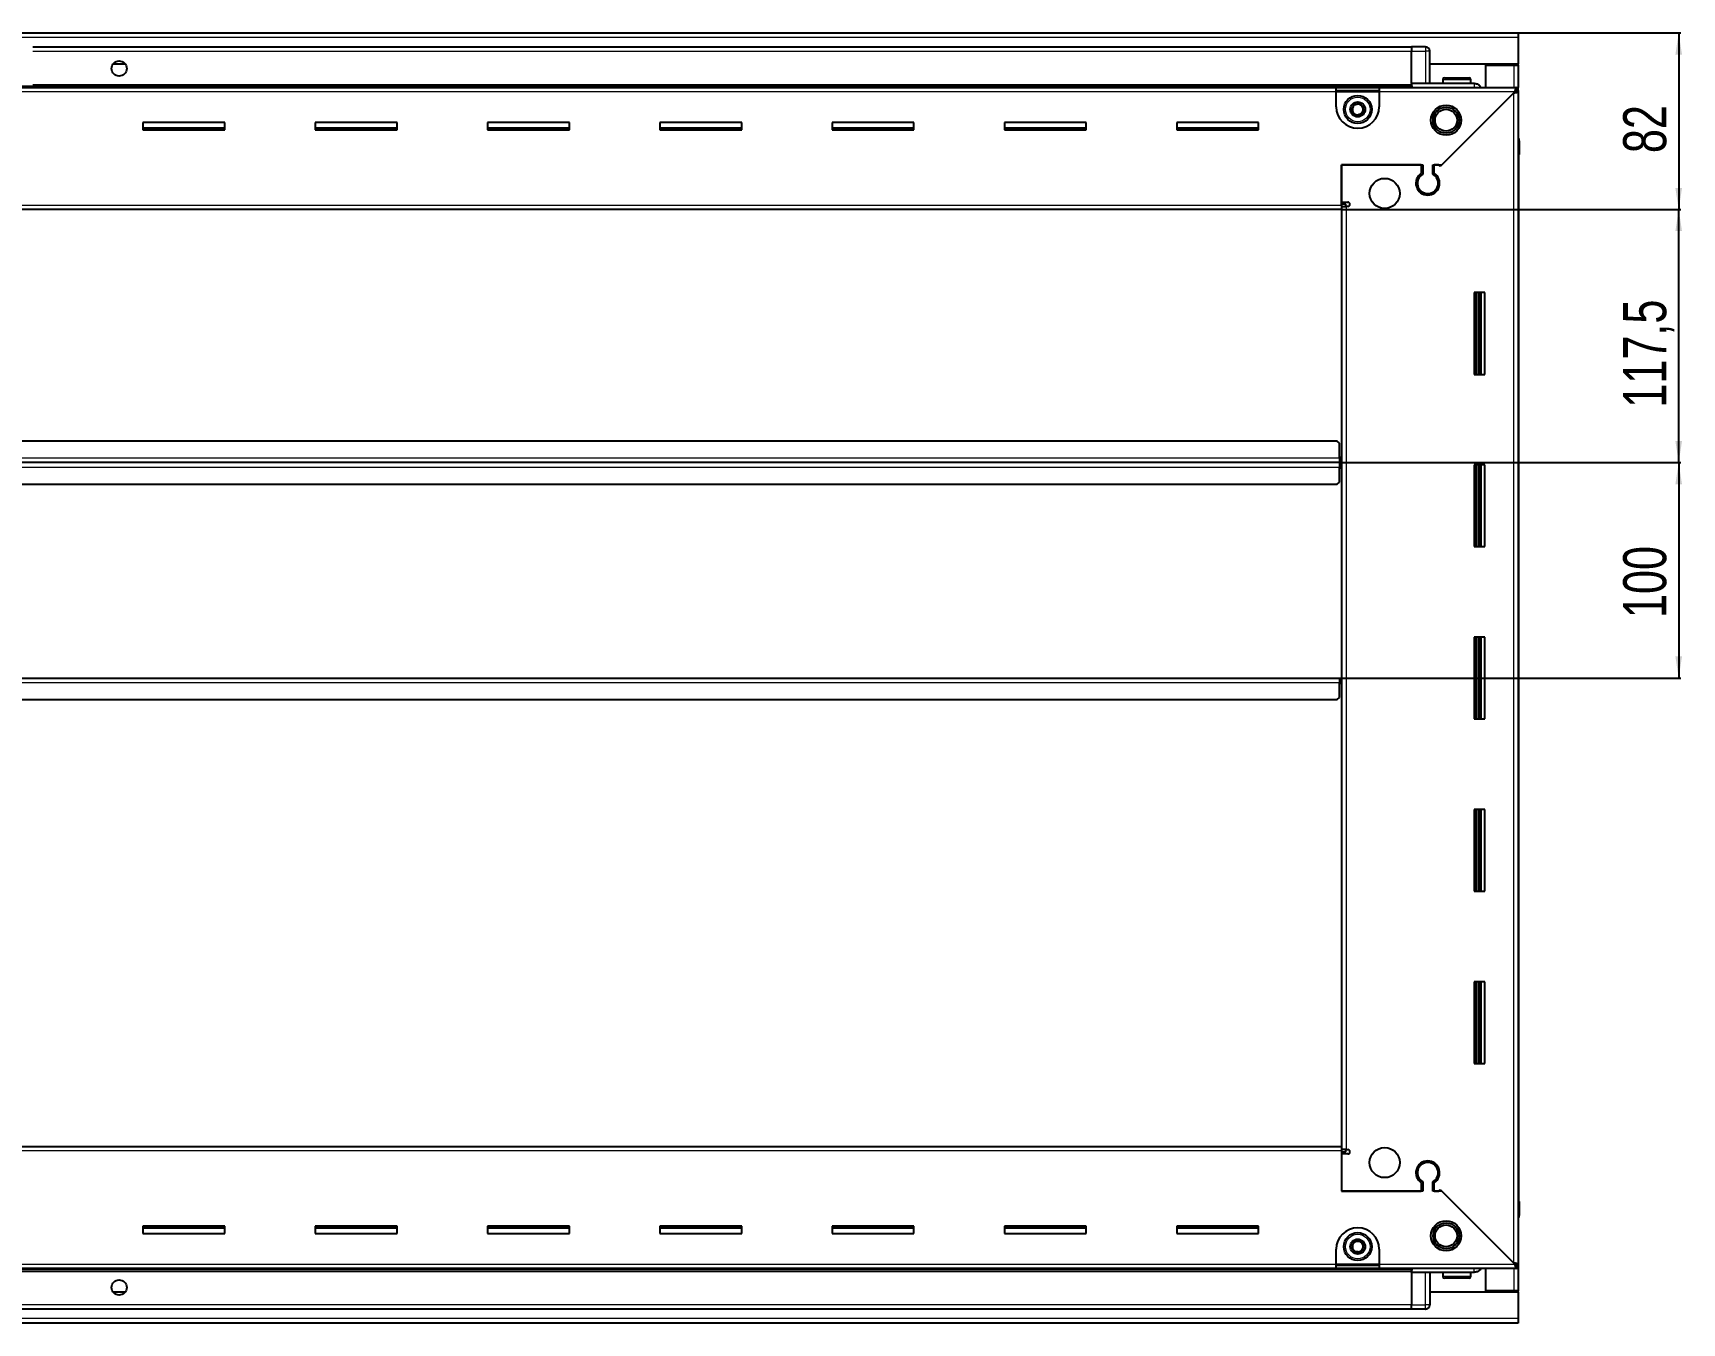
# Model space of a CAD drawing. Header units: millimetres. Extents: x 1256 to 4883, y 675 to 1928.
# Drawn here: x 4117 to 4883, y 1148 to 1747 of the extents above; entities that cross this region are included whole.
import ezdxf

# ---------------------------------------------------------------- set-up
doc = ezdxf.new("R2010")
doc.units = ezdxf.units.MM
doc.layers.add('FORMAT', color=7, linetype='Continuous')
doc.styles.add('SLDTEXTSTYLE0', font='TXT', dxfattribs={"width": 0.75})
doc.dimstyles.new('SLDDIMSTYLE0', dxfattribs={"dimtxt": 20, "dimasz": 10, "dimexe": 0, "dimexo": 0.0625, "dimgap": 5, "dimtad": 2, "dimdec": 1, "dimrnd": 1e-09, "dimzin": 12, "dimdsep": 46, "dimtxsty": 'SLDTEXTSTYLE0', "dimsah": 1, "dimcen": 0.09, "dimadec": 0, "dimazin": 3, "dimtfac": 1, "dimtofl": 0, "dimtmove": 0, "dimatfit": 3, "dimfxl": 0, "dimfrac": 2, "dimtolj": 1, "dimtzin": 12, "dimarcsym": 0})

# ---------------------------------------------------------------- blocks, each defined once
blk = doc.blocks.new('_D_6')
at = {"layer": 'FORMAT'}
for p, q in [((4806.67, 1746.6), (4882.16, 1746.6)), ((4881.16, 1746.6), (4881.16, 1664.6)), ((4724.67, 1664.6), (4882.16, 1664.6))]:
    blk.add_line(p, q, dxfattribs=at)
for points in [[(4881.16, 1746.6), (4879.63, 1736.6), (4882.7, 1736.6)], [(4881.16, 1664.6), (4882.7, 1674.6), (4879.63, 1674.6)]]:
    blk.add_solid(points, dxfattribs=at)
at = {"layer": 'FORMAT', "insert": (4855.38, 1690.83), "char_height": 20, "attachment_point": 1, "rotation": 90, "style": 'SLDTEXTSTYLE0'}
blk.add_mtext('82', dxfattribs=at)
blk = doc.blocks.new('_D_7')
at = {"layer": 'FORMAT'}
for p, q in [((4724.67, 1664.6), (4882.16, 1664.6)), ((4881.16, 1547.1), (4881.16, 1664.6)), ((4723.67, 1547.1), (4882.16, 1547.1))]:
    blk.add_line(p, q, dxfattribs=at)
for points in [[(4881.16, 1664.6), (4879.63, 1654.6), (4882.7, 1654.6)], [(4881.16, 1547.1), (4882.7, 1557.1), (4879.63, 1557.1)]]:
    blk.add_solid(points, dxfattribs=at)
at = {"layer": 'FORMAT', "insert": (4855.38, 1572.6), "char_height": 20, "attachment_point": 1, "rotation": 90, "style": 'SLDTEXTSTYLE0'}
blk.add_mtext('117,5', dxfattribs=at)
blk = doc.blocks.new('_D_8')
at = {"layer": 'FORMAT'}
for p, q in [((4723.67, 1547.1), (4882.16, 1547.1)), ((4881.16, 1547.1), (4881.16, 1447.1)), ((4723.67, 1447.1), (4882.16, 1447.1))]:
    blk.add_line(p, q, dxfattribs=at)
for points in [[(4881.16, 1547.1), (4879.63, 1537.1), (4882.7, 1537.1)], [(4881.16, 1447.1), (4882.7, 1457.1), (4879.63, 1457.1)]]:
    blk.add_solid(points, dxfattribs=at)
at = {"layer": 'FORMAT', "insert": (4855.38, 1474.94), "char_height": 20, "attachment_point": 1, "rotation": 90, "style": 'SLDTEXTSTYLE0'}
blk.add_mtext('100', dxfattribs=at)

msp = doc.modelspace()

# ---------------------------------------------------------------- linework, layer by layer
at = {"color": 7, "linetype": 'Continuous', "lineweight": 25}
for p, q in [((3407.66, 1746.6), (4806.66, 1746.6)), ((4806.66, 1746.6), (4806.66, 1744.5)), ((4757.16, 1739.95), (4117.16, 1739.95)), ((4757.16, 1740.1), (4757.16, 1740.1)), ((4763.66, 1740.1), (4757.16, 1740.1)), ((4763.66, 1740.1), (4757.16, 1740.1)), ((4757.16, 1740.1), (4757.16, 1738.1)), ((4757.16, 1723.1), (4757.16, 1738.1)), ((4765.66, 1738.1), (4765.66, 1738.1)), ((4765.66, 1723.1), (4765.66, 1738.1)), ((4806.66, 1744.5), (4806.66, 1732.1)), ((4160.04, 1732.1), (4154.29, 1732.1)), ((4806.66, 1732.1), (4765.66, 1732.1)), ((4791.66, 1721.35), (4791.66, 1731.6)), ((4791.66, 1731.6), (4804.56, 1731.6)), ((4804.56, 1731.6), (4806.66, 1731.6)), ((4805.16, 1731.6), (4805.16, 1732.1)), ((4806.66, 1731.6), (4806.66, 1732.1)), ((4806.66, 1731.6), (4806.66, 1721.35)), ((4757.16, 1723.1), (4757.16, 1722.6)), ((4786.16, 1723.1), (4757.16, 1723.1)), ((4757.16, 1723.07), (4757.24, 1721.35)), ((4758.66, 1723.04), (4758.66, 1723.1)), ((4771.66, 1725), (4771.66, 1723.1)), ((4772.46, 1725.8), (4783.86, 1725.8)), ((4784.66, 1723.1), (4784.66, 1725)), ((3457.16, 1721.95), (4757.16, 1721.95)), ((3492.16, 1721.35), (4722.16, 1721.35)), ((4722.16, 1719.25), (4722.16, 1721.35)), ((4722.16, 1721.35), (4742.16, 1721.35)), ((4722.16, 1719.85), (4742.16, 1719.85)), ((4722.16, 1712.35), (4722.16, 1719.25)), ((4742.16, 1721.35), (4742.16, 1719.25)), ((4742.16, 1721.35), (4805.66, 1721.35)), ((4742.16, 1719.25), (4742.16, 1712.35)), ((4804.56, 1718.75), (4770.46, 1684.65)), ((4771.16, 1685.35), (4805.06, 1719.25)), ((4805.16, 1719.35), (4806.66, 1719.35)), ((4805.66, 1719.85), (4805.66, 1721.35)), ((4805.66, 1721.35), (4806.66, 1721.35)), ((4805.66, 1719.85), (4806.66, 1719.85)), ((4806.66, 1719.85), (4806.66, 1721.35)), ((4806.66, 1719.85), (4806.66, 1719.35)), ((4806.66, 1719.35), (4806.66, 1174.85)), ((4206.16, 1705.1), (4168.16, 1705.1)), ((4168.16, 1705.1), (4168.16, 1701.6)), ((4206.16, 1702.35), (4168.16, 1702.35)), ((4168.16, 1701.6), (4206.16, 1701.6)), ((4206.16, 1701.6), (4206.16, 1705.1)), ((4286.16, 1705.1), (4248.16, 1705.1)), ((4248.16, 1705.1), (4248.16, 1701.6)), ((4286.16, 1702.35), (4248.16, 1702.35)), ((4248.16, 1701.6), (4286.16, 1701.6)), ((4286.16, 1701.6), (4286.16, 1705.1)), ((4366.16, 1705.1), (4328.16, 1705.1)), ((4328.16, 1705.1), (4328.16, 1701.6)), ((4366.16, 1702.35), (4328.16, 1702.35)), ((4328.16, 1701.6), (4366.16, 1701.6)), ((4366.16, 1701.6), (4366.16, 1705.1)), ((4446.16, 1705.1), (4408.16, 1705.1)), ((4408.16, 1705.1), (4408.16, 1701.6)), ((4446.16, 1702.35), (4408.16, 1702.35)), ((4408.16, 1701.6), (4446.16, 1701.6)), ((4446.16, 1701.6), (4446.16, 1705.1)), ((4526.16, 1705.1), (4488.16, 1705.1)), ((4488.16, 1705.1), (4488.16, 1701.6)), ((4526.16, 1702.35), (4488.16, 1702.35)), ((4488.16, 1701.6), (4526.16, 1701.6)), ((4526.16, 1701.6), (4526.16, 1705.1)), ((4606.16, 1705.1), (4568.16, 1705.1)), ((4568.16, 1705.1), (4568.16, 1701.6)), ((4606.16, 1702.35), (4568.16, 1702.35)), ((4568.16, 1701.6), (4606.16, 1701.6)), ((4606.16, 1701.6), (4606.16, 1705.1)), ((4686.16, 1705.1), (4648.16, 1705.1)), ((4648.16, 1705.1), (4648.16, 1701.6)), ((4686.16, 1702.35), (4648.16, 1702.35)), ((4648.16, 1701.6), (4686.16, 1701.6)), ((4686.16, 1701.6), (4686.16, 1705.1)), ((4806.66, 1697.93), (4806.66, 1697.93)), ((4807.16, 1696.6), (4807.16, 1690.1)), ((4807.16, 1690.1), (4807.16, 1696.6)), ((4724.66, 1685.35), (4762.36, 1685.35)), ((4724.66, 1666.7), (4724.66, 1685.35)), ((4724.66, 1685.35), (4724.66, 1668.1)), ((4761.66, 1685.35), (4724.66, 1685.35)), ((4761.66, 1685.35), (4761.66, 1681.46)), ((4762.36, 1685.35), (4762.36, 1681.07)), ((4766.96, 1685.35), (4771.16, 1685.35)), ((4766.96, 1681.07), (4766.96, 1685.35)), ((4769.76, 1685.35), (4767.66, 1685.35)), ((4767.66, 1681.46), (4767.66, 1685.35)), ((4770.46, 1684.65), (4769.76, 1685.35)), ((4806.66, 1690.1), (4807.16, 1690.1)), ((4807.01, 1204.1), (4807.01, 1690.1)), ((4807.16, 1690.1), (4807.16, 1690.1)), ((4807.16, 1690.1), (4807.16, 1690.1)), ((4766.66, 1672.49), (4766.66, 1671.73)), ((4724.66, 1664.6), (3489.66, 1664.6)), ((4724.66, 1668.1), (4727.51, 1668.1)), ((4726.66, 1667.1), (4724.66, 1667.1)), ((4724.66, 1666.7), (4724.66, 1664.6)), ((4724.66, 1666.1), (4726.76, 1666.1)), ((4724.66, 1664.6), (4724.66, 1229.6)), ((4726.66, 1666.1), (4726.66, 1667.1)), ((4727.51, 1666.1), (4726.76, 1666.1)), ((4786.16, 1626.1), (4786.16, 1588.1)), ((4791.16, 1626.1), (4786.16, 1626.1)), ((4787.19, 1626.1), (4787.19, 1588.1)), ((4787.22, 1626.1), (4787.22, 1588.1)), ((4789.01, 1626.1), (4789.01, 1588.1)), ((4791.16, 1588.1), (4791.16, 1626.1)), ((4786.16, 1588.1), (4791.16, 1588.1)), ((4722.66, 1557.1), (3491.66, 1557.1)), ((4723.66, 1556.1), (4722.66, 1557.1)), ((4723.66, 1549.2), (4723.66, 1556.1)), ((4723.66, 1547.1), (3490.66, 1547.1)), ((4723.91, 1549.95), (4723.66, 1549.95)), ((4723.66, 1549.2), (4723.66, 1547.1)), ((4723.66, 1547.1), (4723.66, 1545)), ((4723.91, 1547.1), (4723.91, 1549.95)), ((4723.91, 1544.25), (4723.91, 1547.1)), ((4724.66, 1547.1), (4723.91, 1547.1)), ((4723.66, 1538.1), (4723.66, 1545)), ((4723.66, 1544.25), (4723.91, 1544.25)), ((4786.16, 1546.1), (4786.16, 1508.1)), ((4791.16, 1546.1), (4786.16, 1546.1)), ((4787.19, 1546.1), (4787.19, 1508.1)), ((4787.22, 1546.1), (4787.22, 1508.1)), ((4789.01, 1546.1), (4789.01, 1508.1)), ((4791.16, 1508.1), (4791.16, 1546.1)), ((3491.66, 1537.1), (4722.66, 1537.1)), ((4722.66, 1537.1), (4723.66, 1538.1)), ((4786.16, 1508.1), (4791.16, 1508.1)), ((4786.16, 1466.1), (4786.16, 1428.1)), ((4791.16, 1466.1), (4786.16, 1466.1)), ((4787.19, 1466.1), (4787.19, 1428.1)), ((4787.22, 1466.1), (4787.22, 1428.1)), ((4789.01, 1466.1), (4789.01, 1428.1)), ((4791.16, 1428.1), (4791.16, 1466.1)), ((3490.66, 1447.1), (4723.66, 1447.1)), ((4723.66, 1447.1), (4723.66, 1445)), ((4723.91, 1444.25), (4723.91, 1447.1)), ((4723.91, 1447.1), (4724.66, 1447.1)), ((4723.66, 1438.1), (4723.66, 1445)), ((4723.66, 1444.25), (4723.91, 1444.25)), ((3491.66, 1437.1), (4722.66, 1437.1)), ((4722.66, 1437.1), (4723.66, 1438.1)), ((4786.16, 1428.1), (4791.16, 1428.1)), ((4786.16, 1386.1), (4786.16, 1348.1)), ((4791.16, 1386.1), (4786.16, 1386.1)), ((4787.19, 1386.1), (4787.19, 1348.1)), ((4787.22, 1386.1), (4787.22, 1348.1)), ((4789.01, 1386.1), (4789.01, 1348.1)), ((4791.16, 1348.1), (4791.16, 1386.1)), ((4786.16, 1348.1), (4791.16, 1348.1)), ((4786.16, 1306.1), (4786.16, 1268.1)), ((4791.16, 1306.1), (4786.16, 1306.1)), ((4787.19, 1306.1), (4787.19, 1268.1)), ((4787.22, 1306.1), (4787.22, 1268.1)), ((4789.01, 1306.1), (4789.01, 1268.1)), ((4791.16, 1268.1), (4791.16, 1306.1)), ((4786.16, 1268.1), (4791.16, 1268.1)), ((3489.66, 1229.6), (4724.66, 1229.6)), ((4724.66, 1229.6), (4724.66, 1227.5)), ((4726.76, 1228.1), (4724.66, 1228.1)), ((4724.66, 1227.5), (4724.66, 1208.85)), ((4724.66, 1227.1), (4726.66, 1227.1)), ((4724.66, 1226.1), (4724.66, 1208.85)), ((4727.51, 1226.1), (4724.66, 1226.1)), ((4726.66, 1227.1), (4726.66, 1228.1)), ((4726.76, 1228.1), (4727.51, 1228.1)), ((4766.66, 1222.48), (4766.66, 1221.72)), ((4761.66, 1212.74), (4761.66, 1208.85)), ((4762.36, 1213.14), (4762.36, 1208.85)), ((4766.96, 1208.85), (4766.96, 1213.14)), ((4767.66, 1208.85), (4767.66, 1212.74)), ((4769.76, 1208.85), (4770.46, 1209.55)), ((4770.46, 1209.55), (4804.56, 1175.45)), ((4762.36, 1208.85), (4724.66, 1208.85)), ((4724.66, 1208.85), (4761.66, 1208.85)), ((4771.16, 1208.85), (4766.96, 1208.85)), ((4767.66, 1208.85), (4769.76, 1208.85)), ((4805.06, 1174.95), (4771.16, 1208.85)), ((4806.66, 1204.1), (4807.16, 1204.1)), ((4807.16, 1204.1), (4807.16, 1204.1)), ((4807.16, 1197.6), (4807.16, 1204.1)), ((4807.16, 1204.1), (4807.16, 1197.6)), ((4206.16, 1192.6), (4168.16, 1192.6)), ((4168.16, 1192.6), (4168.16, 1189.1)), ((4168.16, 1191.85), (4206.16, 1191.85)), ((4168.16, 1189.1), (4206.16, 1189.1)), ((4206.16, 1189.1), (4206.16, 1192.6)), ((4286.16, 1192.6), (4248.16, 1192.6)), ((4248.16, 1192.6), (4248.16, 1189.1)), ((4248.16, 1191.85), (4286.16, 1191.85)), ((4248.16, 1189.1), (4286.16, 1189.1)), ((4286.16, 1189.1), (4286.16, 1192.6)), ((4366.16, 1192.6), (4328.16, 1192.6)), ((4328.16, 1192.6), (4328.16, 1189.1)), ((4328.16, 1191.85), (4366.16, 1191.85)), ((4328.16, 1189.1), (4366.16, 1189.1)), ((4366.16, 1189.1), (4366.16, 1192.6)), ((4446.16, 1192.6), (4408.16, 1192.6)), ((4408.16, 1192.6), (4408.16, 1189.1)), ((4408.16, 1191.85), (4446.16, 1191.85)), ((4408.16, 1189.1), (4446.16, 1189.1)), ((4446.16, 1189.1), (4446.16, 1192.6)), ((4526.16, 1192.6), (4488.16, 1192.6)), ((4488.16, 1192.6), (4488.16, 1189.1)), ((4488.16, 1191.85), (4526.16, 1191.85)), ((4488.16, 1189.1), (4526.16, 1189.1)), ((4526.16, 1189.1), (4526.16, 1192.6)), ((4606.16, 1192.6), (4568.16, 1192.6)), ((4568.16, 1192.6), (4568.16, 1189.1)), ((4568.16, 1191.85), (4606.16, 1191.85)), ((4568.16, 1189.1), (4606.16, 1189.1)), ((4606.16, 1189.1), (4606.16, 1192.6)), ((4686.16, 1192.6), (4648.16, 1192.6)), ((4648.16, 1192.6), (4648.16, 1189.1)), ((4648.16, 1191.85), (4686.16, 1191.85)), ((4648.16, 1189.1), (4686.16, 1189.1)), ((4686.16, 1189.1), (4686.16, 1192.6)), ((4722.16, 1174.95), (4722.16, 1181.85)), ((4742.16, 1181.85), (4742.16, 1174.95)), ((4757.16, 1172.25), (3457.16, 1172.25)), ((4722.16, 1172.85), (3492.16, 1172.85)), ((4722.16, 1172.85), (4722.16, 1174.95)), ((4742.16, 1174.35), (4722.16, 1174.35)), ((4742.16, 1172.85), (4722.16, 1172.85)), ((4742.16, 1174.95), (4742.16, 1172.85)), ((4805.66, 1172.85), (4742.16, 1172.85)), ((4757.24, 1172.85), (4757.16, 1171.14)), ((4757.16, 1171.1), (4757.16, 1171.6)), ((4791.66, 1162.6), (4791.66, 1172.85)), ((4805.16, 1174.85), (4806.66, 1174.85)), ((4805.66, 1174.35), (4805.66, 1172.85)), ((4806.66, 1174.35), (4805.66, 1174.35)), ((4806.66, 1172.85), (4805.66, 1172.85)), ((4806.66, 1174.85), (4806.66, 1174.35)), ((4806.66, 1174.35), (4806.66, 1172.85)), ((4806.66, 1172.85), (4806.66, 1162.6)), ((4786.16, 1171.1), (4757.16, 1171.1)), ((4757.16, 1171.1), (4757.16, 1156.1)), ((4765.66, 1171.1), (4765.66, 1156.1)), ((4771.66, 1171.1), (4771.66, 1169.2)), ((4779.46, 1168.4), (4772.46, 1168.4)), ((4783.86, 1168.4), (4779.46, 1168.4)), ((4784.66, 1169.2), (4784.66, 1171.1)), ((4154.29, 1162.1), (4160.04, 1162.1)), ((4757.16, 1154.1), (4757.16, 1156.1)), ((4765.66, 1162.1), (4806.66, 1162.1)), ((4804.56, 1162.6), (4791.66, 1162.6)), ((4806.66, 1162.6), (4804.56, 1162.6)), ((4805.16, 1162.1), (4805.16, 1162.6)), ((4806.66, 1162.1), (4806.66, 1162.6)), ((4806.66, 1162.1), (4806.66, 1149.7)), ((3457.16, 1154.25), (4757.16, 1154.25)), ((4763.66, 1154.1), (4757.16, 1154.1)), ((4757.16, 1154.1), (4757.16, 1154.1)), ((4757.16, 1154.1), (4757.16, 1154.1)), ((4763.66, 1154.1), (4757.16, 1154.1)), ((4764.99, 1154.6), (4764.99, 1154.6)), ((4806.66, 1149.7), (4806.66, 1147.6)), ((4806.66, 1147.6), (3407.66, 1147.6))]:
    msp.add_line(p, q, dxfattribs=at)
at = {"color": 8, "linetype": 'Continuous', "lineweight": 18}
for p, q in [((4806.66, 1744.5), (3407.66, 1744.5)), ((4757.16, 1737.95), (4117.16, 1737.95)), ((4757.16, 1738.1), (4763.66, 1738.1)), ((4763.66, 1740.1), (4763.66, 1738.1)), ((4765.66, 1738.1), (4763.66, 1738.1)), ((4763.66, 1738.1), (4763.66, 1723.1)), ((4804.56, 1732.1), (4804.56, 1731.6)), ((4804.56, 1731.6), (4804.56, 1721.35)), ((4757.16, 1722.6), (4117.16, 1722.6)), ((4771.66, 1725), (4784.66, 1725)), ((4757.16, 1721.37), (3457.16, 1721.37)), ((4722.16, 1719.25), (3492.16, 1719.25)), ((4722.16, 1719.25), (4742.16, 1719.25)), ((4805.06, 1719.25), (4742.16, 1719.25)), ((4804.56, 1175.45), (4804.56, 1718.75)), ((4806.66, 1696.6), (4807.16, 1696.6)), ((3489.66, 1666.7), (4724.66, 1666.7)), ((4726.76, 1666.1), (4726.76, 1228.1)), ((4788.43, 1588.1), (4788.43, 1626.1)), ((4789.66, 1588.1), (4789.66, 1626.1)), ((4723.66, 1549.2), (3490.66, 1549.2)), ((3490.66, 1545), (4723.66, 1545)), ((4788.43, 1508.1), (4788.43, 1546.1)), ((4789.66, 1508.1), (4789.66, 1546.1)), ((4788.43, 1428.1), (4788.43, 1466.1)), ((4789.66, 1428.1), (4789.66, 1466.1)), ((3490.66, 1445), (4723.66, 1445)), ((4788.43, 1348.1), (4788.43, 1386.1)), ((4789.66, 1348.1), (4789.66, 1386.1)), ((4788.43, 1268.1), (4788.43, 1306.1)), ((4789.66, 1268.1), (4789.66, 1306.1)), ((4724.66, 1227.5), (3489.66, 1227.5)), ((4806.66, 1197.6), (4807.16, 1197.6)), ((3457.16, 1172.84), (4757.16, 1172.84)), ((3457.16, 1171.6), (4757.16, 1171.6)), ((3492.16, 1174.95), (4722.16, 1174.95)), ((4742.16, 1174.95), (4722.16, 1174.95)), ((4742.16, 1174.95), (4805.06, 1174.95)), ((4804.56, 1172.85), (4804.56, 1162.6)), ((4763.66, 1156.1), (4763.66, 1171.1)), ((4779.64, 1169.2), (4771.66, 1169.2)), ((4784.66, 1169.2), (4779.64, 1169.2)), ((3457.16, 1156.25), (4757.16, 1156.25)), ((4757.16, 1156.1), (4763.66, 1156.1)), ((4765.66, 1156.1), (4763.66, 1156.1)), ((4763.66, 1154.1), (4763.66, 1156.1)), ((4804.56, 1162.6), (4804.56, 1162.1)), ((4806.66, 1149.7), (3407.66, 1149.7))]:
    msp.add_line(p, q, dxfattribs=at)
at = {"color": 7, "linetype": 'Continuous', "lineweight": 25}
for centre, radius in [((4157.16, 1730.1), 3.5), ((4732.16, 1711.1), 6.5), ((4732.16, 1711.1), 3.46), ((4773.16, 1706.1), 7), ((4773.16, 1706.1), 6.03), ((4773.16, 1706.1), 5.1), ((4744.66, 1672.1), 7), ((4744.66, 1222.1), 7), ((4773.16, 1188.1), 7), ((4732.16, 1183.1), 6.5), ((4773.16, 1188.1), 6.02), ((4773.16, 1188.1), 5.1), ((4732.16, 1183.1), 3.46), ((4157.16, 1164.1), 3.5)]:
    msp.add_circle(centre, radius, dxfattribs=at)
at = {"color": 8, "linetype": 'Continuous', "lineweight": 18}
for centre in [(4732.16, 1711.1), (4732.16, 1183.1)]:
    msp.add_circle(centre, 5.7, dxfattribs=at)
at = {"color": 7, "linetype": 'Continuous', "lineweight": 25}
for centre, radius, start, end in [((4763.66, 1738.1), 2, 0, 90), ((4765.86, 1723.3), 0.2, 180, 270), ((4772.46, 1725), 0.8, 90, 180), ((4783.86, 1725), 0.8, 0, 90), ((4732.16, 1712.35), 10, 180, 270), ((4732.16, 1711.1), 2.5, 160.11158, 220.11158), ((4732.16, 1711.1), 2.5, 100.11158, 160.11158), ((4732.16, 1711.1), 2.5, 220.11158, 280.11158), ((4732.16, 1711.1), 2.5, 40.11158, 100.11158), ((4732.16, 1712.35), 10, 270, 0), ((4732.16, 1711.1), 2.5, 280.11158, 340.11158), ((4732.16, 1711.1), 2.5, 340.11158, 40.11158), ((4805.16, 1696.6), 2, 0, 41.39416), ((4764.66, 1676.85), 5.5, 123.05573, 56.94427), ((4764.66, 1676.85), 4.8, 118.63099, 61.36901), ((4727.51, 1667.1), 1, 270, 90), ((4727.51, 1227.1), 1, 270, 90), ((4764.66, 1217.35), 5.5, 303.05573, 236.94427), ((4764.66, 1217.35), 4.8, 298.63099, 241.36901), ((4805.16, 1197.6), 2, 318.57492, 0), ((4805.16, 1197.6), 2, 318.59038, 0), ((4732.16, 1181.85), 10, 90, 180), ((4732.16, 1181.85), 10, 0, 90), ((4732.16, 1183.1), 2.5, 147.04236, 207.04236), ((4732.16, 1183.1), 2.5, 207.04236, 267.04236), ((4732.16, 1183.1), 2.5, 87.04236, 147.04236), ((4732.16, 1183.1), 2.5, 267.04236, 327.04236), ((4732.16, 1183.1), 2.5, 27.04236, 87.04236), ((4732.16, 1183.1), 2.5, 327.04236, 27.04236), ((4765.86, 1170.9), 0.2, 90, 180), ((4772.46, 1169.2), 0.8, 180, 270), ((4783.86, 1169.2), 0.8, 270, 0), ((4763.66, 1156.1), 2, 270, 0), ((4763.66, 1156.1), 2, 270, 288.58003), ((4763.66, 1156.1), 2, 303.94202, 311.40962)]:
    msp.add_arc(centre, radius, start, end, dxfattribs=at)
for points, knots in [([(4757.16, 1723.1), (4757.16, 1723.07), (4757.16, 1722.99), (4757.16, 1722.37), (4757.16, 1721.79), (4757.16, 1721.4), (4757.16, 1721.37)], [0, 0, 0, 0, 0.324279, 0.648558, 0.972836, 1, 1, 1, 1]), ([(4789.38, 1721.35), (4789.26, 1721.55), (4788.87, 1722.2), (4787.72, 1722.91), (4786.68, 1723.04), (4786.16, 1723.1)], [0, 0, 0, 0, 0.18225, 0.591125, 1, 1, 1, 1]), ([(4804.56, 1718.75), (4804.82, 1718.8), (4805.31, 1718.89), (4805.95, 1719.02), (4806.42, 1719.15), (4806.64, 1719.27), (4806.66, 1719.33), (4806.66, 1719.35)], [0, 0, 0, 0, 0.230255, 0.448522, 0.666786, 0.88505, 1, 1, 1, 1]), ([(4805.66, 1721.35), (4805.62, 1721.33), (4805.53, 1721.28), (4805.39, 1720.88), (4805.26, 1720.32), (4805.15, 1719.75), (4805.09, 1719.38), (4805.06, 1719.25)], [0, 0, 0, 0, 0.230255, 0.448522, 0.666786, 0.88505, 1, 1, 1, 1]), ([(4729.32, 1710.6), (4729.36, 1710.72), (4729.57, 1711.28), (4729.91, 1712.21), (4730.19, 1712.99), (4730.3, 1713.31)], [0, 0, 0, 0, 0.133125, 0.637099, 1, 1, 1, 1]), ([(4731.18, 1708.39), (4730.85, 1708.78), (4730.23, 1709.52), (4729.61, 1710.26), (4729.32, 1710.6)], [0, 0, 0, 0, 0.534686, 1, 1, 1, 1]), ([(4730.3, 1713.31), (4730.81, 1713.4), (4731.76, 1713.57), (4732.71, 1713.74), (4733.15, 1713.82)], [0, 0, 0, 0, 0.534686, 1, 1, 1, 1]), ([(4734.02, 1708.9), (4733.52, 1708.81), (4732.57, 1708.64), (4731.62, 1708.47), (4731.18, 1708.39)], [0, 0, 0, 0, 0.534686, 1, 1, 1, 1]), ([(4733.15, 1713.82), (4733.48, 1713.42), (4734.1, 1712.69), (4734.72, 1711.95), (4735.01, 1711.61)], [0, 0, 0, 0, 0.534686, 1, 1, 1, 1]), ([(4735.01, 1711.61), (4734.89, 1711.29), (4734.61, 1710.51), (4734.27, 1709.58), (4734.07, 1709.01), (4734.02, 1708.9)], [0, 0, 0, 0, 0.362901, 0.866875, 1, 1, 1, 1]), ([(4729.28, 1183.25), (4729.56, 1183.69), (4730.09, 1184.5), (4730.61, 1185.3), (4730.85, 1185.68)], [0, 0, 0, 0, 0.534686, 1, 1, 1, 1]), ([(4730.59, 1180.68), (4730.36, 1181.14), (4729.92, 1182), (4729.48, 1182.86), (4729.28, 1183.25)], [0, 0, 0, 0, 0.534686, 1, 1, 1, 1]), ([(4733.48, 1180.53), (4733.13, 1180.55), (4732.31, 1180.59), (4731.32, 1180.64), (4730.72, 1180.68), (4730.59, 1180.68)], [0, 0, 0, 0, 0.3629006, 0.8668753, 1, 1, 1, 1]), ([(4730.85, 1185.68), (4730.98, 1185.67), (4731.57, 1185.64), (4732.57, 1185.59), (4733.39, 1185.54), (4733.73, 1185.53)], [0, 0, 0, 0, 0.133125, 0.637099, 1, 1, 1, 1]), ([(4735.05, 1182.96), (4734.77, 1182.52), (4734.24, 1181.71), (4733.72, 1180.91), (4733.48, 1180.53)], [0, 0, 0, 0, 0.534686, 1, 1, 1, 1]), ([(4733.73, 1185.53), (4733.97, 1185.07), (4734.41, 1184.21), (4734.84, 1183.35), (4735.05, 1182.96)], [0, 0, 0, 0, 0.5346859, 1, 1, 1, 1]), ([(4757.16, 1171.1), (4757.16, 1171.14), (4757.16, 1171.22), (4757.16, 1171.84), (4757.16, 1172.41), (4757.16, 1172.81), (4757.16, 1172.84)], [0, 0, 0, 0, 0.324279, 0.648558, 0.972836, 1, 1, 1, 1]), ([(4789.38, 1172.85), (4789.26, 1172.65), (4788.87, 1172.01), (4787.72, 1171.3), (4786.68, 1171.17), (4786.16, 1171.1)], [0, 0, 0, 0, 0.1822499, 0.5911249, 1, 1, 1, 1]), ([(4806.66, 1174.85), (4806.64, 1174.9), (4806.59, 1174.99), (4806.19, 1175.12), (4805.63, 1175.25), (4805.05, 1175.37), (4804.69, 1175.43), (4804.56, 1175.45)], [0, 0, 0, 0, 0.2302553, 0.4485219, 0.6667858, 0.8850496, 1, 1, 1, 1]), ([(4805.06, 1174.95), (4805.11, 1174.7), (4805.2, 1174.21), (4805.33, 1173.57), (4805.46, 1173.1), (4805.57, 1172.88), (4805.64, 1172.86), (4805.66, 1172.85)], [0, 0, 0, 0, 0.230255, 0.448522, 0.666786, 0.88505, 1, 1, 1, 1])]:
    msp.add_open_spline(points, degree=3, knots=knots, dxfattribs=at)
at = {"color": 8, "linetype": 'Continuous', "lineweight": 18}
for points in [[(4786.16, 1723.1), (4786.16, 1723.06), (4786.16, 1722.99), (4786.16, 1722.55), (4786.16, 1722.09), (4786.16, 1721.68), (4786.16, 1721.41), (4786.16, 1721.35)], [(4786.16, 1171.1), (4786.16, 1171.15), (4786.16, 1171.22), (4786.16, 1171.66), (4786.16, 1172.11), (4786.16, 1172.53), (4786.16, 1172.8), (4786.16, 1172.85)]]:
    msp.add_open_spline(points, degree=3, knots=[0, 0, 0, 0, 0.359753, 0.553414, 0.751185, 0.948956, 1, 1, 1, 1], dxfattribs=at)
at = {"color": 7, "linetype": 'Continuous', "lineweight": 25}
for points in [[(4804.56, 1718.75), (4804.64, 1718.8), (4804.8, 1718.9), (4805, 1719.05), (4805.14, 1719.2), (4805.15, 1719.3), (4805.16, 1719.35)], [(4805.66, 1719.85), (4805.61, 1719.85), (4805.51, 1719.83), (4805.36, 1719.69), (4805.21, 1719.49), (4805.11, 1719.33), (4805.06, 1719.25)], [(4805.16, 1174.85), (4805.15, 1174.9), (4805.14, 1175), (4805, 1175.15), (4804.8, 1175.3), (4804.64, 1175.4), (4804.56, 1175.45)], [(4805.06, 1174.95), (4805.11, 1174.88), (4805.21, 1174.72), (4805.36, 1174.52), (4805.51, 1174.38), (4805.61, 1174.36), (4805.66, 1174.35)]]:
    msp.add_open_spline(points, degree=3, dxfattribs=at)

# ---------------------------------------------------------------- dimensions: what is measured, and where the dimension line sits
at = {"layer": 'FORMAT'}
for base, p1, p2, picture, middle in [((4881.16, 1664.6), (4806.66, 1746.6), (4724.66, 1664.6), '_D_6', (4881.16, 1705.6)), ((4881.16, 1664.6), (4723.66, 1547.1), (4724.66, 1664.6), '_D_7', (4881.16, 1605.85)), ((4881.16, 1447.1), (4723.66, 1547.1), (4723.66, 1447.1), '_D_8', (4881.16, 1497.1))]:
    dim = msp.add_linear_dim(base=base, p1=p1, p2=p2, angle=90, dimstyle='SLDDIMSTYLE0', dxfattribs=at)
    dim.commit()
    dim.dimension.update_dxf_attribs({"geometry": picture, "text_midpoint": middle, "dimtype": 160})

doc.saveas('drawing.dxf')
